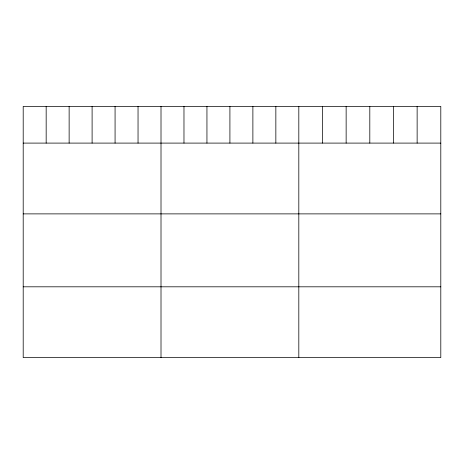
<?xml version="1.0" encoding="UTF-8"?>
<svg xmlns="http://www.w3.org/2000/svg" width="464" height="464" viewBox="0 0 464 464"><rect width="100%" height="100%" fill="white"/><g stroke="black" fill="none" stroke-linecap="round" stroke-linejoin="round"><path stroke-width="0.7" d="M440.8 143.098L440.8 357.599L23.2 357.599L23.2 106.401L440.8 106.401L440.8 143.098L23.2 143.098M23.2 213.881L440.8 213.881M23.2 286.81L440.8 286.81M417.136 106.401L417.136 143.098M393.472 106.401L393.472 143.098M369.808 106.401L369.808 143.098M346.144 106.401L346.144 143.098M322.48 106.401L322.48 143.098M298.816 106.401L298.816 357.599M275.848 106.401L275.848 143.098M252.88 106.401L252.88 143.098M229.912 106.401L229.912 143.098M206.944 106.401L206.944 143.098M183.976 106.401L183.976 143.098M161.008 106.401L161.008 357.599M138.04 106.401L138.04 143.098M115.072 106.401L115.072 143.098M92.104 106.401L92.104 143.098M69.136 106.401L69.136 143.098M46.168 106.401L46.168 143.098"/></g></svg>
